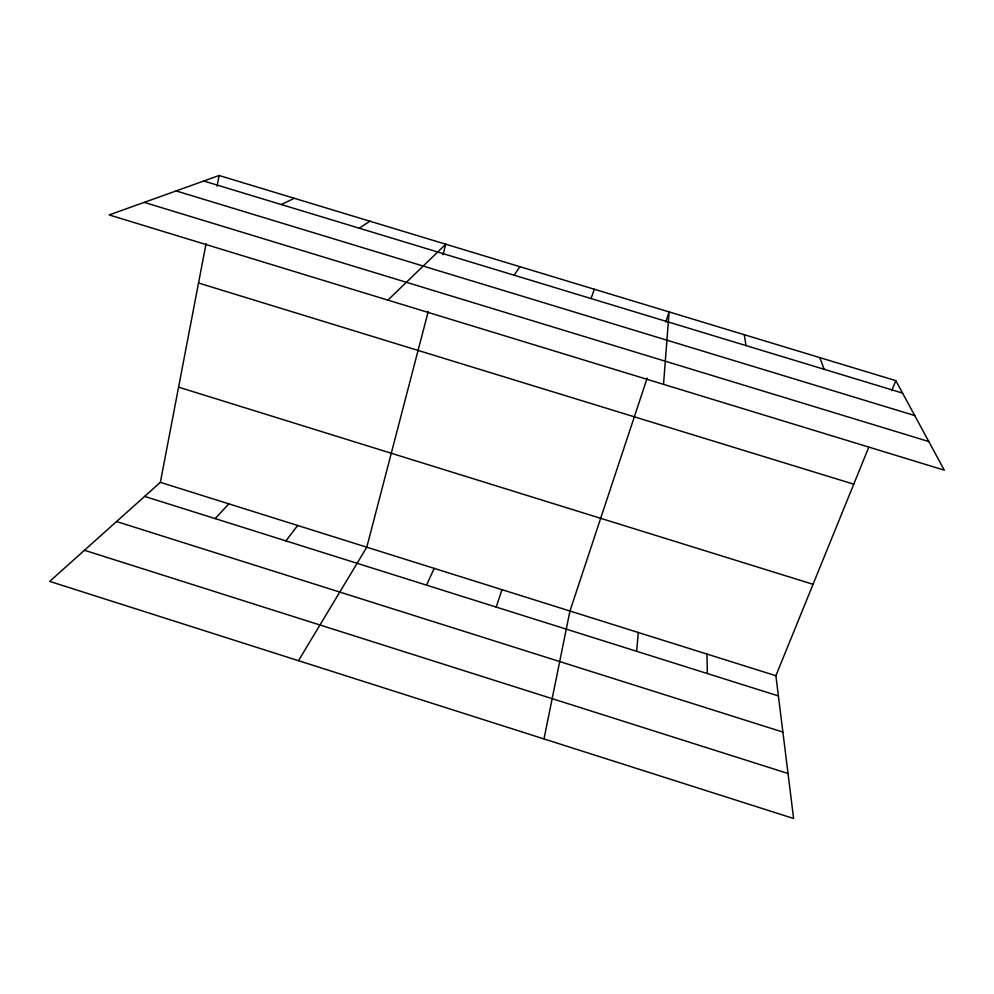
<?xml version="1.0" encoding="UTF-8"?>
<svg xmlns="http://www.w3.org/2000/svg" width="994" height="994" viewBox="0 0 994 994"><rect width="100%" height="100%" fill="white"/><g stroke="black" fill="none" stroke-linecap="round" stroke-linejoin="round"><path stroke-width="1.49" d="M663.52 384.355L669.111 311.93L665.769 322.006M636.645 651.306L638.285 632.495M868.706 447.387L775.892 675.721L793.61 818.497L49.7 581.391L160.345 482.338L206.056 243.704M217.077 186.126L219.115 175.503L895.818 380.652L944.3 470.162L109.154 214.928L219.115 175.503M543.991 738.927L569.947 611.024L647.169 378.093M428.203 311.582L366.786 547.197L298.473 660.687M443.038 254.712L445.772 244.226L387.896 300.113M496.217 607.098L501.92 589.653M591.057 298.56L594.288 289.242M891.78 390.605L895.818 380.652M426.501 585.143L434.204 568.382M514.184 275.226L519.85 266.678M285.937 540.898L297.653 525.478M215.114 518.595L228.844 503.859M359.306 228.222L369.83 221.202M281.327 204.553L294.286 198.291M203.758 181.007L902.552 393.102M176.124 190.923L914.716 415.542M144.18 202.366L928.806 441.547M198.527 283.017L853.747 484.177M178.585 387.151L813.055 584.31M160.345 482.338L775.892 675.721M144.627 496.404L778.401 695.924M116.559 521.539L782.887 732.069M84.465 550.266L788.031 773.494M819.864 357.629L824.076 369.283M744.295 334.729L745.997 345.577M706.933 654.064L707.355 673.559"/></g></svg>
